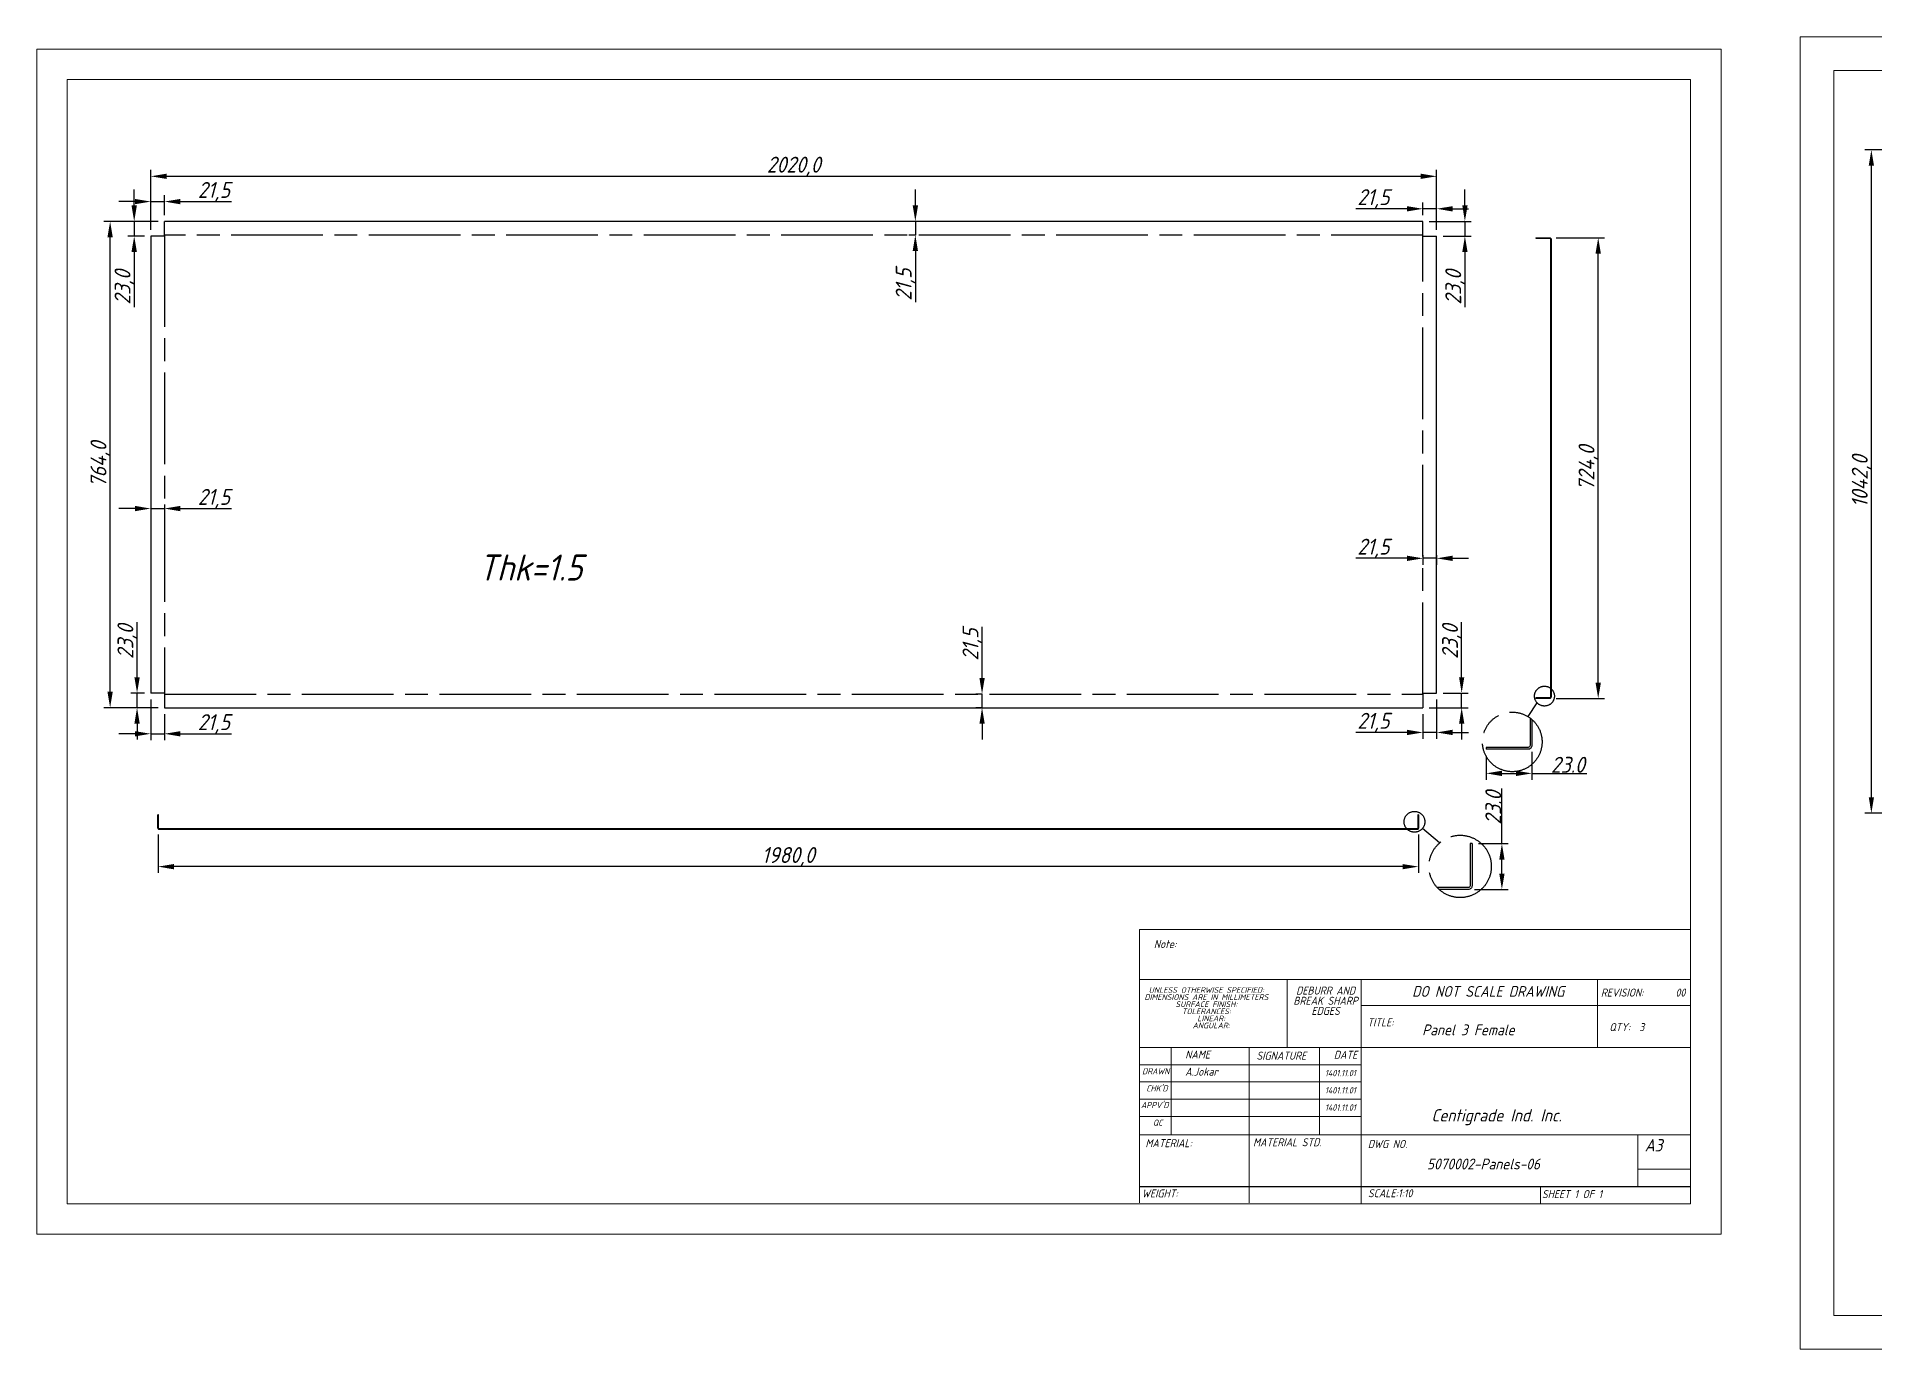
# Model space of a CAD drawing. Header units: inches. Extents: x 18597 to 101525, y -10106 to 51.
# Drawn here: x 34388 to 37275, y -2376 to -314 of the extents above; entities that cross this region are included whole.
import ezdxf

# ---------------------------------------------------------------- set-up
doc = ezdxf.new("R2010")
doc.units = ezdxf.units.IN
doc.header["$LTSCALE"] = 6
doc.header["$MEASUREMENT"] = 0
doc.linetypes.add('ACAD_ISO08W100', pattern=[36, 24, -3, 6, -3])
doc.linetypes.add('SLD-Solid', pattern=[0])
doc.styles.add('GENISO', font='geniso.shx', dxfattribs={"oblique": 15})
doc.dimstyles.new('Scale', dxfattribs={"dimscale": 10, "dimtxt": 2.5, "dimasz": 2.5, "dimexe": 1, "dimexo": 1, "dimgap": 0.1, "dimtad": 1, "dimdec": 1, "dimzin": 0, "dimtxsty": 'GENISO', "dimcen": 2.5, "dimclrd": 1, "dimclre": 1, "dimclrt": 256, "dimadec": 0, "dimazin": 0, "dimtfac": 1, "dimtdec": 1, "dimtmove": 0, "dimatfit": 3, "dimfxl": 1, "dimtzin": 0, "dimlwd": -1, "dimlwe": -1, "dimarcsym": 0})

# ---------------------------------------------------------------- blocks, each defined once
blk = doc.blocks.new('*D83')
at = {"color": 1, "transparency": 16777216}
for p, q in [((36689.6, -1581.3), (36689.6, -1494.8)), ((36652.7, -1581.3), (36699.6, -1581.3)), ((36689.6, -1628.3), (36689.6, -1606.3)), ((36646.7, -1653.3), (36699.6, -1653.3))]:
    blk.add_line(p, q, dxfattribs=at)
for points in [[(36685.5, -1606.3), (36693.8, -1606.3), (36689.6, -1581.3)], [(36685.5, -1628.3), (36693.8, -1628.3), (36689.6, -1653.3)]]:
    blk.add_solid(points, dxfattribs=at)
at = {"layer": 'Defpoints', "color": 0, "transparency": 16777216}
for p in [(36642.7, -1581.3), (36689.6, -1581.3), (36636.7, -1653.3)]:
    blk.add_point(p, dxfattribs=at)
at = {"transparency": 16777216, "insert": (36676.1, -1525), "char_height": 25, "attachment_point": 5, "rotation": 90, "style": 'GENISO'}
blk.add_mtext('23.0', dxfattribs=at)
blk = doc.blocks.new('*D84')
at = {"color": 1, "transparency": 16777216}
for p, q in [((36664.8, -1443.1), (36664.8, -1480.9)), ((36736.8, -1437.1), (36736.8, -1480.9)), ((36689.8, -1470.9), (36711.8, -1470.9)), ((36736.8, -1470.9), (36823.3, -1470.9))]:
    blk.add_line(p, q, dxfattribs=at)
for points in [[(36689.8, -1466.7), (36689.8, -1475.1), (36664.8, -1470.9)], [(36711.8, -1466.7), (36711.8, -1475.1), (36736.8, -1470.9)]]:
    blk.add_solid(points, dxfattribs=at)
at = {"layer": 'Defpoints', "color": 0, "transparency": 16777216}
for p in [(36664.8, -1433.1), (36736.8, -1427.1), (36736.8, -1470.9)]:
    blk.add_point(p, dxfattribs=at)
at = {"transparency": 16777216, "insert": (36793.2, -1457.4), "char_height": 25, "attachment_point": 5, "style": 'GENISO'}
blk.add_mtext('23.0', dxfattribs=at)
blk = doc.blocks.new('*D85')
at = {"color": 1, "transparency": 16777216}
for p, q in [((34578.5, -1567), (34578.5, -1627.4)), ((36558.5, -1567), (36558.5, -1627.4)), ((36533.5, -1617.4), (34603.5, -1617.4))]:
    blk.add_line(p, q, dxfattribs=at)
for points in [[(34603.5, -1613.3), (34603.5, -1621.6), (34578.5, -1617.4)], [(36533.5, -1613.3), (36533.5, -1621.6), (36558.5, -1617.4)]]:
    blk.add_solid(points, dxfattribs=at)
at = {"layer": 'Defpoints', "color": 0, "transparency": 16777216}
for p in [(34578.5, -1557), (36558.5, -1557), (34578.5, -1617.4)]:
    blk.add_point(p, dxfattribs=at)
at = {"transparency": 16777216, "insert": (35568.5, -1602.1), "char_height": 25, "attachment_point": 5, "style": 'GENISO'}
blk.add_mtext('1980,0', dxfattribs=at)
blk = doc.blocks.new('*D86')
at = {"color": 1, "transparency": 16777216}
for p, q in [((36774.8, -629.4), (36850.9, -629.4)), ((36840.9, -1328.4), (36840.9, -654.4)), ((36774.8, -1353.4), (36850.9, -1353.4))]:
    blk.add_line(p, q, dxfattribs=at)
for points in [[(36836.7, -654.4), (36845.1, -654.4), (36840.9, -629.4)], [(36836.7, -1328.4), (36845.1, -1328.4), (36840.9, -1353.4)]]:
    blk.add_solid(points, dxfattribs=at)
at = {"layer": 'Defpoints', "color": 0, "transparency": 16777216}
for p in [(36764.8, -629.4), (36840.9, -629.4), (36764.8, -1353.4)]:
    blk.add_point(p, dxfattribs=at)
at = {"transparency": 16777216, "insert": (36825.5, -991.4), "char_height": 25, "attachment_point": 5, "rotation": 90, "style": 'GENISO'}
blk.add_mtext('724,0', dxfattribs=at)
blk = doc.blocks.new('*D96')
at = {"color": 1, "transparency": 16777216}
for p, q in [((35873, -1321.3), (35873, -1240.8)), ((35873.4, -1346.3), (35863, -1346.3)), ((35873, -1367.8), (35873, -1346.3)), ((35873.4, -1367.8), (35863, -1367.8)), ((35873, -1392.8), (35873, -1417.8))]:
    blk.add_line(p, q, dxfattribs=at)
for points in [[(35868.9, -1321.3), (35877.2, -1321.3), (35873, -1346.3)], [(35868.9, -1392.8), (35877.2, -1392.8), (35873, -1367.8)]]:
    blk.add_solid(points, dxfattribs=at)
at = {"layer": 'Defpoints', "color": 0, "transparency": 16777216}
for p in [(35873, -1346.3), (35883.4, -1346.3), (35883.4, -1367.8)]:
    blk.add_point(p, dxfattribs=at)
at = {"transparency": 16777216, "insert": (35857.7, -1268.5), "char_height": 25, "attachment_point": 5, "rotation": 90, "style": 'GENISO'}
blk.add_mtext('21,5', dxfattribs=at)
blk = doc.blocks.new('*D97')
at = {"color": 1, "transparency": 16777216}
for p, q in [((36540.6, -1133.1), (36460.1, -1133.1)), ((36565.6, -1128.2), (36565.6, -1143.1)), ((36587.1, -1133.1), (36565.6, -1133.1)), ((36587.1, -1128.2), (36587.1, -1143.1)), ((36612.1, -1133.1), (36637.1, -1133.1))]:
    blk.add_line(p, q, dxfattribs=at)
for points in [[(36540.6, -1128.9), (36540.6, -1137.3), (36565.6, -1133.1)], [(36612.1, -1128.9), (36612.1, -1137.3), (36587.1, -1133.1)]]:
    blk.add_solid(points, dxfattribs=at)
at = {"layer": 'Defpoints', "color": 0, "transparency": 16777216}
for p in [(36565.6, -1118.2), (36587.1, -1118.2), (36565.6, -1133.1)]:
    blk.add_point(p, dxfattribs=at)
at = {"transparency": 16777216, "insert": (36487.8, -1117.7), "char_height": 25, "attachment_point": 5, "style": 'GENISO'}
blk.add_mtext('21,5', dxfattribs=at)
blk = doc.blocks.new('*D98')
at = {"color": 1, "transparency": 16777216}
for p, q in [((35768.2, -578.8), (35768.2, -553.8)), ((35769, -603.8), (35758.2, -603.8)), ((35768.2, -603.8), (35768.2, -625.3)), ((35769, -625.3), (35758.2, -625.3)), ((35768.2, -650.3), (35768.2, -730.8))]:
    blk.add_line(p, q, dxfattribs=at)
for points in [[(35764, -578.8), (35772.4, -578.8), (35768.2, -603.8)], [(35764, -650.3), (35772.4, -650.3), (35768.2, -625.3)]]:
    blk.add_solid(points, dxfattribs=at)
at = {"layer": 'Defpoints', "color": 0, "transparency": 16777216}
for p in [(35779, -603.8), (35768.2, -625.3), (35779, -625.3)]:
    blk.add_point(p, dxfattribs=at)
at = {"transparency": 16777216, "insert": (35752.8, -703.1), "char_height": 25, "attachment_point": 5, "rotation": 90, "style": 'GENISO'}
blk.add_mtext('21,5', dxfattribs=at)
blk = doc.blocks.new('*D99')
at = {"color": 1, "transparency": 16777216}
for p, q in [((34542.1, -1054.9), (34517.1, -1054.9)), ((34567.1, -1048.6), (34567.1, -1064.9)), ((34567.1, -1054.9), (34588.6, -1054.9)), ((34588.6, -1048.6), (34588.6, -1064.9)), ((34613.6, -1054.9), (34694.1, -1054.9))]:
    blk.add_line(p, q, dxfattribs=at)
for points in [[(34542.1, -1050.7), (34542.1, -1059.1), (34567.1, -1054.9)], [(34613.6, -1050.7), (34613.6, -1059.1), (34588.6, -1054.9)]]:
    blk.add_solid(points, dxfattribs=at)
at = {"layer": 'Defpoints', "color": 0, "transparency": 16777216}
for p in [(34567.1, -1038.6), (34588.6, -1038.6), (34588.6, -1054.9)]:
    blk.add_point(p, dxfattribs=at)
at = {"transparency": 16777216, "insert": (34666.4, -1039.5), "char_height": 25, "attachment_point": 5, "style": 'GENISO'}
blk.add_mtext('21,5', dxfattribs=at)
blk = doc.blocks.new('*D100')
at = {"color": 1, "transparency": 16777216}
for p, q in [((34545.6, -1319.8), (34545.6, -1233.3)), ((34557.1, -1344.8), (34535.6, -1344.8)), ((34545.6, -1367.8), (34545.6, -1344.8)), ((34578.6, -1367.8), (34535.6, -1367.8)), ((34545.6, -1392.8), (34545.6, -1417.8))]:
    blk.add_line(p, q, dxfattribs=at)
for points in [[(34541.4, -1319.8), (34549.8, -1319.8), (34545.6, -1344.8)], [(34541.4, -1392.8), (34549.8, -1392.8), (34545.6, -1367.8)]]:
    blk.add_solid(points, dxfattribs=at)
at = {"layer": 'Defpoints', "color": 0, "transparency": 16777216}
for p in [(34545.6, -1344.8), (34567.1, -1344.8), (34588.6, -1367.8)]:
    blk.add_point(p, dxfattribs=at)
at = {"transparency": 16777216, "insert": (34530.2, -1264.1), "char_height": 25, "attachment_point": 5, "rotation": 90, "style": 'GENISO'}
blk.add_mtext('23,0', dxfattribs=at)
blk = doc.blocks.new('*D101')
at = {"color": 1, "transparency": 16777216}
for p, q in [((34567.1, -1354.8), (34567.1, -1418.7)), ((34588.6, -1377.8), (34588.6, -1418.7)), ((34542.1, -1408.7), (34517.1, -1408.7)), ((34567.1, -1408.7), (34588.6, -1408.7)), ((34613.6, -1408.7), (34694.1, -1408.7))]:
    blk.add_line(p, q, dxfattribs=at)
for points in [[(34542.1, -1404.6), (34542.1, -1412.9), (34567.1, -1408.7)], [(34613.6, -1404.6), (34613.6, -1412.9), (34588.6, -1408.7)]]:
    blk.add_solid(points, dxfattribs=at)
at = {"layer": 'Defpoints', "color": 0, "transparency": 16777216}
for p in [(34567.1, -1344.8), (34588.6, -1367.8), (34588.6, -1408.7)]:
    blk.add_point(p, dxfattribs=at)
at = {"transparency": 16777216, "insert": (34666.4, -1393.3), "char_height": 25, "attachment_point": 5, "style": 'GENISO'}
blk.add_mtext('21,5', dxfattribs=at)
blk = doc.blocks.new('*D102')
at = {"color": 1, "transparency": 16777216}
for p, q in [((34541.1, -578.8), (34541.1, -553.8)), ((34578.6, -603.8), (34531.1, -603.8)), ((34541.1, -603.8), (34541.1, -626.8)), ((34557.1, -626.8), (34531.1, -626.8)), ((34541.1, -651.8), (34541.1, -738.3))]:
    blk.add_line(p, q, dxfattribs=at)
for points in [[(34536.9, -578.8), (34545.3, -578.8), (34541.1, -603.8)], [(34536.9, -651.8), (34545.3, -651.8), (34541.1, -626.8)]]:
    blk.add_solid(points, dxfattribs=at)
at = {"layer": 'Defpoints', "color": 0, "transparency": 16777216}
for p in [(34588.6, -603.8), (34541.1, -626.8), (34567.1, -626.8)]:
    blk.add_point(p, dxfattribs=at)
at = {"transparency": 16777216, "insert": (34525.7, -707.5), "char_height": 25, "attachment_point": 5, "rotation": 90, "style": 'GENISO'}
blk.add_mtext('23,0', dxfattribs=at)
blk = doc.blocks.new('*D103')
at = {"color": 1, "transparency": 16777216}
for p, q in [((34542.1, -572.7), (34517.1, -572.7)), ((34567.1, -616.8), (34567.1, -562.7)), ((34567.1, -572.7), (34588.6, -572.7)), ((34588.6, -593.8), (34588.6, -562.7)), ((34613.6, -572.7), (34694.1, -572.7))]:
    blk.add_line(p, q, dxfattribs=at)
for points in [[(34542.1, -568.5), (34542.1, -576.9), (34567.1, -572.7)], [(34613.6, -568.5), (34613.6, -576.9), (34588.6, -572.7)]]:
    blk.add_solid(points, dxfattribs=at)
at = {"layer": 'Defpoints', "color": 0, "transparency": 16777216}
for p in [(34588.6, -572.7), (34588.6, -603.8), (34567.1, -626.8)]:
    blk.add_point(p, dxfattribs=at)
at = {"transparency": 16777216, "insert": (34666.4, -557.3), "char_height": 25, "attachment_point": 5, "style": 'GENISO'}
blk.add_mtext('21,5', dxfattribs=at)
blk = doc.blocks.new('*D104')
at = {"color": 1, "transparency": 16777216}
for p, q in [((36565.6, -593.8), (36565.6, -574)), ((36587.1, -616.8), (36587.1, -574)), ((36540.6, -584), (36460.1, -584)), ((36587.1, -584), (36565.6, -584)), ((36612.1, -584), (36637.1, -584))]:
    blk.add_line(p, q, dxfattribs=at)
for points in [[(36540.6, -579.9), (36540.6, -588.2), (36565.6, -584)], [(36612.1, -579.9), (36612.1, -588.2), (36587.1, -584)]]:
    blk.add_solid(points, dxfattribs=at)
at = {"layer": 'Defpoints', "color": 0, "transparency": 16777216}
for p in [(36565.6, -584), (36565.6, -603.8), (36587.1, -626.8)]:
    blk.add_point(p, dxfattribs=at)
at = {"transparency": 16777216, "insert": (36487.8, -568.6), "char_height": 25, "attachment_point": 5, "style": 'GENISO'}
blk.add_mtext('21,5', dxfattribs=at)
blk = doc.blocks.new('*D105')
at = {"color": 1, "transparency": 16777216}
for p, q in [((36631.5, -578.8), (36631.5, -553.8)), ((36575.6, -603.8), (36641.5, -603.8)), ((36631.5, -603.8), (36631.5, -626.8)), ((36597.1, -626.8), (36641.5, -626.8)), ((36631.5, -651.8), (36631.5, -738.3))]:
    blk.add_line(p, q, dxfattribs=at)
for points in [[(36627.4, -578.8), (36635.7, -578.8), (36631.5, -603.8)], [(36627.4, -651.8), (36635.7, -651.8), (36631.5, -626.8)]]:
    blk.add_solid(points, dxfattribs=at)
at = {"layer": 'Defpoints', "color": 0, "transparency": 16777216}
for p in [(36565.6, -603.8), (36587.1, -626.8), (36631.5, -626.8)]:
    blk.add_point(p, dxfattribs=at)
at = {"transparency": 16777216, "insert": (36616.1, -707.5), "char_height": 25, "attachment_point": 5, "rotation": 90, "style": 'GENISO'}
blk.add_mtext('23,0', dxfattribs=at)
blk = doc.blocks.new('*D106')
at = {"color": 1, "transparency": 16777216}
for p, q in [((36626.4, -1319.8), (36626.4, -1233.3)), ((36597.1, -1344.8), (36636.4, -1344.8)), ((36626.4, -1367.8), (36626.4, -1344.8)), ((36575.6, -1367.8), (36636.4, -1367.8)), ((36626.4, -1392.8), (36626.4, -1417.8))]:
    blk.add_line(p, q, dxfattribs=at)
for points in [[(36622.3, -1319.8), (36630.6, -1319.8), (36626.4, -1344.8)], [(36622.3, -1392.8), (36630.6, -1392.8), (36626.4, -1367.8)]]:
    blk.add_solid(points, dxfattribs=at)
at = {"layer": 'Defpoints', "color": 0, "transparency": 16777216}
for p in [(36587.1, -1344.8), (36626.4, -1344.8), (36565.6, -1367.8)]:
    blk.add_point(p, dxfattribs=at)
at = {"transparency": 16777216, "insert": (36611, -1264.1), "char_height": 25, "attachment_point": 5, "rotation": 90, "style": 'GENISO'}
blk.add_mtext('23,0', dxfattribs=at)
blk = doc.blocks.new('*D107')
at = {"color": 1, "transparency": 16777216}
for p, q in [((36587.1, -1354.8), (36587.1, -1416.6)), ((36565.6, -1377.8), (36565.6, -1416.6)), ((36540.6, -1406.6), (36460.1, -1406.6)), ((36587.1, -1406.6), (36565.6, -1406.6)), ((36612.1, -1406.6), (36637.1, -1406.6))]:
    blk.add_line(p, q, dxfattribs=at)
for points in [[(36540.6, -1402.4), (36540.6, -1410.8), (36565.6, -1406.6)], [(36612.1, -1402.4), (36612.1, -1410.8), (36587.1, -1406.6)]]:
    blk.add_solid(points, dxfattribs=at)
at = {"layer": 'Defpoints', "color": 0, "transparency": 16777216}
for p in [(36587.1, -1344.8), (36565.6, -1367.8), (36565.6, -1406.6)]:
    blk.add_point(p, dxfattribs=at)
at = {"transparency": 16777216, "insert": (36487.8, -1391.2), "char_height": 25, "attachment_point": 5, "style": 'GENISO'}
blk.add_mtext('21,5', dxfattribs=at)
blk = doc.blocks.new('*D108')
at = {"color": 1, "transparency": 16777216}
for p, q in [((34578.6, -603.8), (34493.3, -603.8)), ((34503.3, -1342.8), (34503.3, -628.8)), ((34578.6, -1367.8), (34493.3, -1367.8))]:
    blk.add_line(p, q, dxfattribs=at)
for points in [[(34499.1, -628.8), (34507.4, -628.8), (34503.3, -603.8)], [(34499.1, -1342.8), (34507.4, -1342.8), (34503.3, -1367.8)]]:
    blk.add_solid(points, dxfattribs=at)
at = {"layer": 'Defpoints', "color": 0, "transparency": 16777216}
for p in [(34503.3, -603.8), (34588.6, -603.8), (34588.6, -1367.8)]:
    blk.add_point(p, dxfattribs=at)
at = {"transparency": 16777216, "insert": (34487.9, -985.8), "char_height": 25, "attachment_point": 5, "rotation": 90, "style": 'GENISO'}
blk.add_mtext('764,0', dxfattribs=at)
blk = doc.blocks.new('*D109')
at = {"color": 1, "transparency": 16777216}
for p, q in [((34567.1, -616.8), (34567.1, -523)), ((34592.1, -533), (36562.1, -533)), ((36587.1, -616.8), (36587.1, -523))]:
    blk.add_line(p, q, dxfattribs=at)
for points in [[(34592.1, -528.8), (34592.1, -537.1), (34567.1, -533)], [(36562.1, -528.8), (36562.1, -537.1), (36587.1, -533)]]:
    blk.add_solid(points, dxfattribs=at)
at = {"layer": 'Defpoints', "color": 0, "transparency": 16777216}
for p in [(36587.1, -533), (34567.1, -626.8), (36587.1, -626.8)]:
    blk.add_point(p, dxfattribs=at)
at = {"transparency": 16777216, "insert": (35577.1, -517.6), "char_height": 25, "attachment_point": 5, "style": 'GENISO'}
blk.add_mtext('2020,0', dxfattribs=at)
blk = doc.blocks.new('*D115')
at = {"color": 1, "transparency": 16777216}
for p, q in [((37359.2, -491.3), (37260, -491.3)), ((37270, -1508.3), (37270, -516.3)), ((37359.2, -1533.3), (37260, -1533.3))]:
    blk.add_line(p, q, dxfattribs=at)
for points in [[(37265.9, -516.3), (37274.2, -516.3), (37270, -491.3)], [(37265.9, -1508.3), (37274.2, -1508.3), (37270, -1533.3)]]:
    blk.add_solid(points, dxfattribs=at)
at = {"layer": 'Defpoints', "color": 0, "transparency": 16777216}
for p in [(37270, -491.3), (37369.2, -491.3), (37369.2, -1533.3)]:
    blk.add_point(p, dxfattribs=at)
at = {"transparency": 16777216, "insert": (37254.7, -1012.3), "char_height": 25, "attachment_point": 5, "rotation": 90, "style": 'GENISO'}
blk.add_mtext('1042,0', dxfattribs=at)

msp = doc.modelspace()

# ---------------------------------------------------------------- linework, layer by layer
for p, q in [((34588.59, -625.29), (34588.59, -603.79)), ((36565.59, -625.29), (36565.59, -603.79)), ((34588.59, -626.79), (34567.09, -626.79)), ((36565.59, -626.79), (36587.09, -626.79)), ((36742.81, -629.41), (36742.81, -630.41)), ((34588.59, -1344.79), (34567.09, -1344.79)), ((34588.59, -1346.29), (34588.59, -1367.79)), ((36565.59, -1344.79), (36587.09, -1344.79)), ((36565.59, -1346.29), (36565.59, -1367.79)), ((36742.81, -1352.41), (36742.81, -1353.41)), ((36664.83, -1430.08), (36664.83, -1433.08)), ((34579.46, -1536.01), (34578.46, -1536.01)), ((36558.46, -1536.01), (36557.46, -1536.01)), ((36642.7, -1581.31), (36639.7, -1581.31)), ((36120.27, -2119.83), (36986.08, -2119.83))]:
    msp.add_line(p, q)
at = {"linetype": 'ACAD_ISO08W100'}
for p, q in [((36730.71, -1381.79), (36744.95, -1360.03)), ((36591.68, -1580.28), (36564.7, -1557.47))]:
    msp.add_line(p, q, dxfattribs=at)
at = {"color": 7, "linetype": 'SLD-Solid', "lineweight": 0}
for p, q in [((36120.27, -1715.95), (36986.08, -1715.95)), ((36120.27, -1715.95), (36120.27, -1794.67)), ((36120.27, -1794.67), (36986.08, -1794.67)), ((36120.27, -1794.67), (36120.27, -2145.33)), ((36352.34, -1794.67), (36352.34, -1901.46)), ((36468.38, -1794.67), (36468.38, -2146.92)), ((36840.01, -1901.46), (36840.01, -1794.67)), ((36986.08, -1835.32), (36468.38, -1835.32)), ((36986.08, -1901.46), (36120.27, -1901.46)), ((36170, -1901.46), (36170, -2038.54)), ((36292.35, -1901.46), (36292.35, -2145.33)), ((36403.34, -1901.46), (36403.34, -2038.54)), ((36468.38, -2145.33), (36468.38, -1901.46)), ((36468.38, -1928.56), (36120.27, -1928.56)), ((36468.38, -1955.66), (36120.27, -1955.66)), ((36468.38, -1982.75), (36120.27, -1982.75)), ((36468.38, -2009.85), (36120.27, -2009.85)), ((36186.58, -2038.54), (36120.27, -2038.54)), ((36186.58, -2038.54), (36986.08, -2038.54)), ((36903.19, -2119.83), (36903.19, -2038.54)), ((36986.08, -2092.73), (36903.19, -2092.73)), ((36750.18, -2146.92), (36750.18, -2119.83))]:
    msp.add_line(p, q, dxfattribs=at)
for points in [[(37158.05, -313.75), (40088.36, -313.75), (40088.36, -2375.55), (37158.05, -2375.55)], [(34388.02, -333.07), (37033.89, -333.07), (37033.89, -2194.74), (34388.02, -2194.74)], [(37211.01, -366.7), (40035.4, -366.7), (40035.4, -2322.59), (37211.01, -2322.59)], [(34435.84, -380.88), (36986.08, -380.88), (36986.08, -2146.92), (34435.84, -2146.92)]]:
    msp.add_lwpolyline(points, close=True, dxfattribs=at)
for points in [[(36565.59, -603.79), (34588.59, -603.79)], [(34567.09, -626.79), (34567.09, -1344.79)], [(36587.09, -1344.79), (36587.09, -626.79)], [(34588.59, -1367.79), (36565.59, -1367.79)]]:
    msp.add_lwpolyline(points)
at = {"linetype": 'ACAD_ISO08W100'}
msp.add_lwpolyline([(36565.59, -1346.29), (36565.59, -625.29), (34588.59, -625.29), (34588.59, -1346.29)], close=True, dxfattribs=at)
for points in [[(36742.81, -629.41), (36764.81, -629.41, -0.4142136), (36766.81, -631.41), (36766.81, -1351.41, -0.4142136), (36764.81, -1353.41), (36742.81, -1353.41)], [(36742.81, -630.41), (36764.81, -630.41, -0.4142136), (36765.81, -631.41), (36765.81, -1351.41, -0.4142136), (36764.81, -1352.41), (36742.81, -1352.41)], [(36733.83, -1383.91), (36733.83, -1427.08, -0.4142136), (36730.83, -1430.08), (36664.83, -1430.08)], [(36736.83, -1386.34), (36736.83, -1427.08, -0.4142136), (36730.83, -1433.08), (36664.83, -1433.08)], [(36558.46, -1536.01), (36558.46, -1557.01, -0.4142136), (36556.46, -1559.01), (34580.46, -1559.01, -0.4142136), (34578.46, -1557.01), (34578.46, -1536.01)], [(36557.46, -1536.01), (36557.46, -1557.01, -0.4142136), (36556.46, -1558.01), (34580.46, -1558.01, -0.4142136), (34579.46, -1557.01), (34579.46, -1536.01)], [(36639.7, -1581.31), (36639.7, -1647.31, -0.4142136), (36636.7, -1650.31), (36588.06, -1650.31)], [(36642.7, -1581.31), (36642.7, -1647.31, -0.4142136), (36636.7, -1653.31), (36591.09, -1653.31)]]:
    msp.add_lwpolyline(points, format="xyb")
for centre, radius in [((36756.51, -1349.55), 15.6), ((36705.93, -1421.51), 46.81), ((36552.24, -1546.93), 16.33), ((36624.03, -1617.07), 48.98)]:
    msp.add_circle(centre, radius, dxfattribs=at)

# ---------------------------------------------------------------- texts
at = {"style": 'GENISO', "oblique": 15}
msp.add_text('Thk=1.5', height=40.989, dxfattribs=at).set_placement((35081.61, -1168.06))
at = {"attachment_point": 5, "style": 'GENISO'}
for s, insert, char_height in [('Note:', (36160.61, -1739), 12.57), ('DIMENSIONS ARE IN MILLIMETERS', (36225.4, -1822.37), 8.7992), ('UNLESS OTHERWISE SPECIFIED:', (36225.4, -1811.22), 8.7992), ('DEBURR AND', (36412.63, -1812.17), 12.57), ('DO NOT SCALE DRAWING', (36668.01, -1813.49), 16.9215), ('REVISION:       00', (36911.45, -1815.28), 12.5702), ('SURFACE FINISH:', (36225.4, -1833.53), 8.7992), ('TOLERANCES:', (36225.4, -1844.69), 8.7992), ('BREAK SHARP', (36412.63, -1828.11), 12.5702), ('EDGES', (36412.63, -1844.05), 12.57), ('ANGULAR:', (36232.93, -1867), 8.799), ('LINEAR:', (36232.93, -1855.84), 8.799), ('TITLE:', (36498.9, -1862.06), 12.57), ('Panel 3 Female', (36637, -1873.84), 16.9215), ('QTY:  3', (36885.81, -1869.47), 12.57), ('A.Jokar', (36217.74, -1939.51), 12.57), ('NAME', (36211.58, -1912.61), 12.57), ('SIGNATURE', (36343.19, -1914.41), 12.57), ('DATE', (36444, -1913.01), 12.57), ('DRAWN', (36145.82, -1938.86), 9.669), ("CHK'D", (36147.71, -1965.78), 9.669), ('1401.11.01', (36435.87, -1941.64), 10.056), ("APPV'D", (36144.28, -1991.9), 9.669), ('1401.11.01', (36435.87, -1968.74), 10.056), ('1401.11.01', (36435.87, -1995.84), 10.056), ('QC', (36148.89, -2019.63), 9.669), ('Centigrade Ind. Inc.', (36681.24, -2011), 19.3388), ('MATERIAL:', (36166.11, -2051.87), 12.57), ('MATERIAL STD.', (36352.45, -2050.45), 12.5702), ('DWG NO.', (36509.97, -2053.08), 12.57), ('A3', (36927.88, -2055.07), 19.339), ('5070002-Panels-06', (36660.63, -2084.56), 16.9215), ('WEIGHT:', (36152.29, -2130.82), 12.57), ('SCALE:1:10', (36514.14, -2130.52), 12.57), ('SHEET 1 OF 1', (36799.79, -2131.86), 12.5702)]:
    msp.add_mtext(s, dxfattribs=dict(at, insert=insert, char_height=char_height))

# ---------------------------------------------------------------- dimensions: what is measured, and where the dimension line sits
for base, p1, p2, picture, middle in [((36587.09, -532.98), (34567.09, -626.79), (36587.09, -626.79), '*D109', (35577.09, -517.6)), ((34588.59, -572.69), (34567.09, -626.79), (34588.59, -603.79), '*D103', (34666.35, -557.32)), ((36565.59, -584.02), (36587.09, -626.79), (36565.59, -603.79), '*D104', (36487.82, -568.65)), ((34588.59, -1054.9), (34567.09, -1038.57), (34588.59, -1038.57), '*D99', (34666.35, -1039.53)), ((36565.59, -1133.11), (36587.09, -1118.22), (36565.59, -1118.22), '*D97', (36487.82, -1117.73)), ((34588.59, -1408.72), (34567.09, -1344.79), (34588.59, -1367.79), '*D101', (34666.35, -1393.34)), ((36565.59, -1406.61), (36587.09, -1344.79), (36565.59, -1367.79), '*D107', (36487.82, -1391.23)), ((34578.46, -1617.44), (36558.46, -1557.01), (34578.46, -1557.01), '*D85', (35568.46, -1602.07))]:
    dim = msp.add_linear_dim(base=base, p1=p1, p2=p2, dimstyle='Scale')
    dim.commit()
    dim.dimension.update_dxf_attribs({"geometry": picture, "text_midpoint": middle})
for base, p1, p2, picture, middle in [((37270.03, -491.27), (37369.16, -1533.27), (37369.16, -491.27), '*D115', (37254.65, -1012.27)), ((34541.1, -626.79), (34588.59, -603.79), (34567.09, -626.79), '*D102', (34525.72, -707.52)), ((35768.2, -625.29), (35778.97, -603.79), (35778.97, -625.29), '*D98', (35752.83, -703.05)), ((36631.52, -626.79), (36565.59, -603.79), (36587.09, -626.79), '*D105', (36616.14, -707.52)), ((34503.26, -603.79), (34588.59, -1367.79), (34588.59, -603.79), '*D108', (34487.88, -985.79)), ((36840.89, -629.41), (36764.81, -1353.41), (36764.81, -629.41), '*D86', (36825.51, -991.41)), ((34545.6, -1344.79), (34588.59, -1367.79), (34567.09, -1344.79), '*D100', (34530.22, -1264.06)), ((35873.03, -1346.29), (35883.41, -1367.79), (35883.41, -1346.29), '*D96', (35857.65, -1268.52)), ((36626.42, -1344.79), (36565.59, -1367.79), (36587.09, -1344.79), '*D106', (36611.04, -1264.06))]:
    dim = msp.add_linear_dim(base=base, p1=p1, p2=p2, angle=90, dimstyle='Scale')
    dim.commit()
    dim.dimension.update_dxf_attribs({"geometry": picture, "text_midpoint": middle})
dim = msp.add_linear_dim(base=(36736.83, -1470.92), p1=(36664.83, -1433.08), p2=(36736.83, -1427.08), text='23.0', dimstyle='Scale')
dim.commit()
dim.dimension.update_dxf_attribs({"geometry": '*D84', "text_midpoint": (36793.19, -1470.92), "dimtype": 160})
dim = msp.add_linear_dim(base=(36689.64, -1581.31), p1=(36636.7, -1653.31), p2=(36642.7, -1581.31), angle=90, text='23.0', dimstyle='Scale')
dim.commit()
dim.dimension.update_dxf_attribs({"geometry": '*D83', "text_midpoint": (36689.64, -1524.96), "dimtype": 160})

doc.saveas('drawing.dxf')
